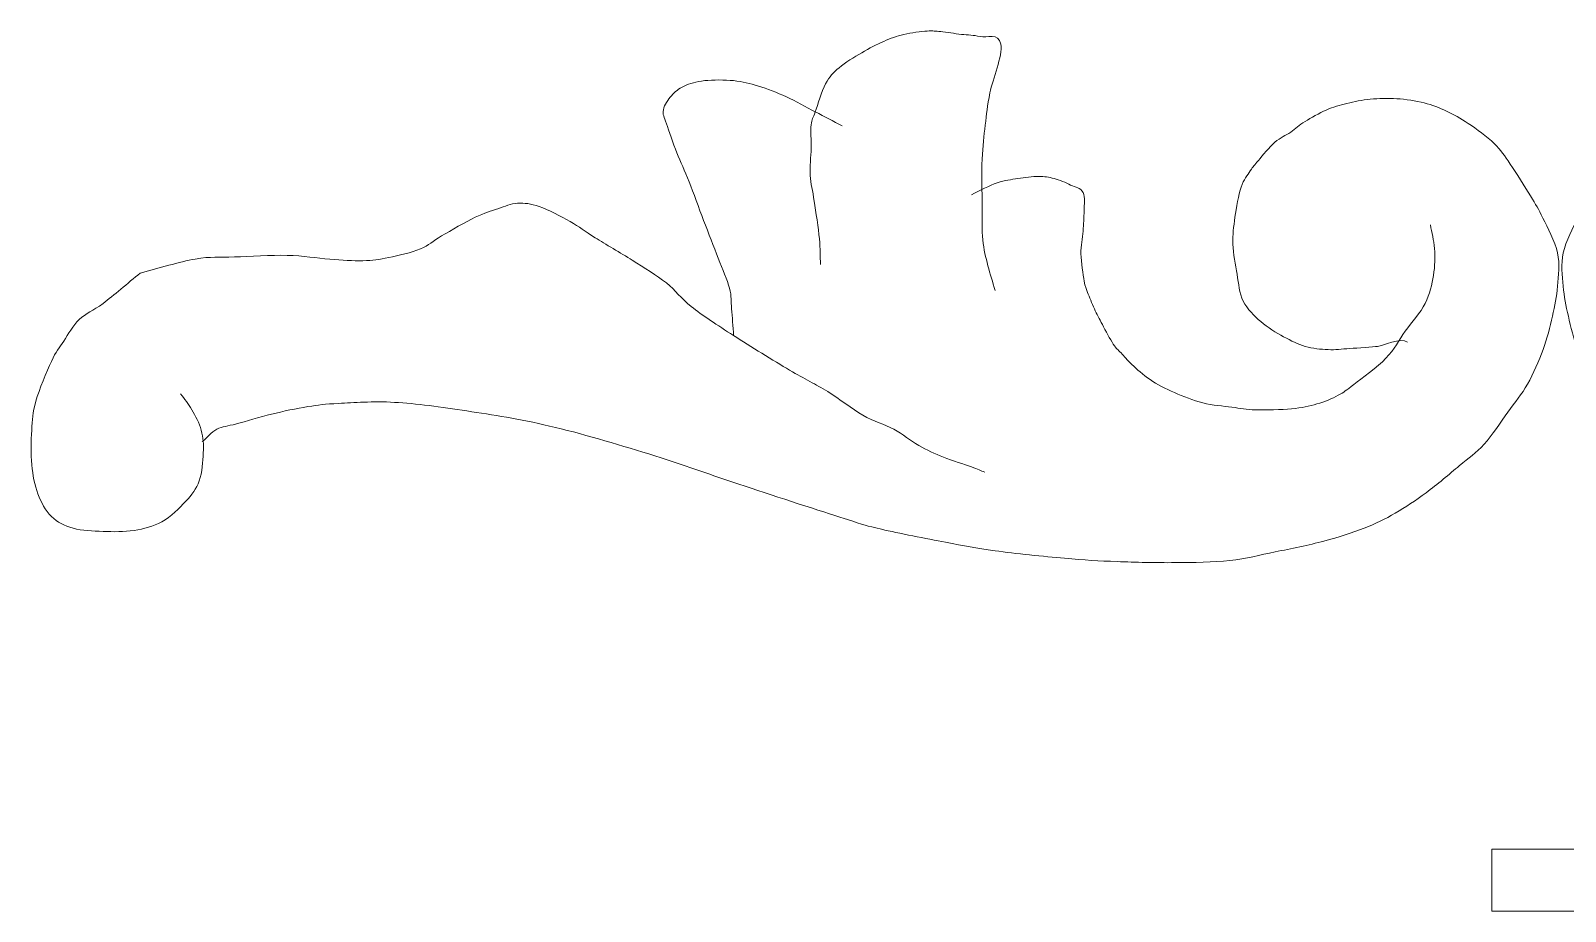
# Model space of a CAD drawing. Header units: millimetres. Extents: x -603 to 15, y -248 to 268.
# Drawn here: x -158.2 to -85.5, y 226 to 267.7 of the extents above; entities that cross this region are included whole.
import ezdxf

# ---------------------------------------------------------------- set-up
doc = ezdxf.new("R2010")
doc.units = ezdxf.units.MM
doc.header["$MEASUREMENT"] = 0
doc.layers.add('Camada 1', color=7, linetype='Continuous')

msp = doc.modelspace()

# ---------------------------------------------------------------- linework, layer by layer
at = {"layer": 'Camada 1', "color": 250, "lineweight": 9}
for points, knots in [([(-120.8007, 256.6308), (-120.817, 257.0385), (-120.8007, 257.3521), (-120.8496, 257.8539), (-120.8496, 257.8539), (-120.8986, 258.3556), (-121.0209, 259.1364), (-121.0944, 259.6376), (-121.0944, 259.6376), (-121.1678, 260.1387), (-121.2657, 260.4423), (-121.2901, 260.8606), (-121.2901, 260.8606), (-121.3146, 261.279), (-121.2494, 261.7355), (-121.2412, 262.1347), (-121.2412, 262.1347), (-121.233, 262.5339), (-121.2742, 262.9636), (-121.2412, 263.2559), (-121.2412, 263.2559), (-121.2083, 263.5482), (-121.1596, 263.5446), (-121.0454, 263.8675), (-121.0454, 263.8675), (-120.9312, 264.1902), (-120.7464, 264.8392), (-120.5561, 265.1925), (-120.5561, 265.1925), (-120.3657, 265.5457), (-120.2082, 265.7082), (-119.9198, 265.9569), (-119.9198, 265.9569), (-119.6314, 266.2057), (-119.1955, 266.4621), (-118.843, 266.6704), (-118.843, 266.6704), (-118.4907, 266.8786), (-118.1404, 267.0606), (-117.8077, 267.2057), (-117.8077, 267.2057), (-117.475, 267.3506), (-117.1958, 267.4571), (-116.8508, 267.5384), (-116.8508, 267.5384), (-116.506, 267.6197), (-116.0381, 267.6705), (-115.7468, 267.6919), (-115.7468, 267.6919), (-115.4554, 267.7133), (-115.3788, 267.6921), (-115.1087, 267.6664), (-115.1087, 267.6664), (-114.8387, 267.6408), (-114.438, 267.5768), (-114.1272, 267.5384), (-114.1272, 267.5384), (-113.8166, 267.5), (-113.5566, 267.5132), (-113.244, 267.436), (-113.244, 267.436), (-112.9312, 267.3589), (-112.3615, 267.6429), (-112.2626, 267.0776), (-112.2626, 267.0776), (-112.1637, 266.5123), (-112.6551, 265.4143), (-112.7779, 264.774), (-112.7779, 264.774), (-112.9006, 264.1338), (-112.9373, 263.7631), (-112.9987, 263.2383), (-112.9987, 263.2383), (-113.0599, 262.7135), (-113.1215, 262.2664), (-113.146, 261.6259), (-113.146, 261.6259), (-113.1705, 260.9853), (-113.1508, 260.0362), (-113.146, 259.399), (-113.146, 259.399), (-113.1412, 258.7618), (-113.1625, 258.2746), (-113.1168, 257.8029), (-113.1168, 257.8029), (-113.0711, 257.3312), (-112.97, 256.9793), (-112.8721, 256.5798), (-112.8721, 256.5798), (-112.7742, 256.1802), (-112.6437, 255.7984), (-112.5295, 255.4076)], [0, 0, 0, 0, 0.0416667, 0.0416667, 0.0416667, 0.0416667, 0.0833333, 0.0833333, 0.0833333, 0.0833333, 0.125, 0.125, 0.125, 0.125, 0.1666667, 0.1666667, 0.1666667, 0.1666667, 0.2083333, 0.2083333, 0.2083333, 0.2083333, 0.25, 0.25, 0.25, 0.25, 0.2916667, 0.2916667, 0.2916667, 0.2916667, 0.3333333, 0.3333333, 0.3333333, 0.3333333, 0.375, 0.375, 0.375, 0.375, 0.4166667, 0.4166667, 0.4166667, 0.4166667, 0.4583333, 0.4583333, 0.4583333, 0.4583333, 0.5, 0.5, 0.5, 0.5, 0.5416667, 0.5416667, 0.5416667, 0.5416667, 0.5833333, 0.5833333, 0.5833333, 0.5833333, 0.625, 0.625, 0.625, 0.625, 0.6666667, 0.6666667, 0.6666667, 0.6666667, 0.7083333, 0.7083333, 0.7083333, 0.7083333, 0.75, 0.75, 0.75, 0.75, 0.7916667, 0.7916667, 0.7916667, 0.7916667, 0.8333333, 0.8333333, 0.8333333, 0.8333333, 0.875, 0.875, 0.875, 0.875, 0.9166667, 0.9166667, 0.9166667, 0.9166667, 1, 1, 1, 1]), ([(-119.773, 263.2049), (-120.1972, 263.4257), (-120.605, 263.6381), (-121.0454, 263.8675), (-121.0454, 263.8675), (-121.4859, 264.0968), (-121.9667, 264.3769), (-122.4159, 264.5809), (-122.4159, 264.5809), (-122.8651, 264.7849), (-123.3202, 264.9628), (-123.7373, 265.0905), (-123.7373, 265.0905), (-124.1543, 265.2183), (-124.4855, 265.3027), (-124.9119, 265.3453), (-124.9119, 265.3453), (-125.3383, 265.388), (-125.888, 265.3881), (-126.2823, 265.3453), (-126.2823, 265.3453), (-126.6766, 265.3026), (-126.995, 265.2118), (-127.2612, 265.0905), (-127.2612, 265.0905), (-127.5273, 264.9694), (-127.6824, 264.8221), (-127.8484, 264.6319), (-127.8484, 264.6319), (-128.0145, 264.4416), (-128.1961, 264.208), (-128.24, 263.9694), (-128.24, 263.9694), (-128.284, 263.7308), (-128.1994, 263.647), (-128.0931, 263.3068), (-128.0931, 263.3068), (-127.987, 262.9667), (-127.7832, 262.3896), (-127.6038, 261.9309), (-127.6038, 261.9309), (-127.4243, 261.4721), (-127.2286, 261.09), (-127.0165, 260.5549), (-127.0165, 260.5549), (-126.8044, 260.0197), (-126.5596, 259.3233), (-126.3312, 258.7202), (-126.3312, 258.7202), (-126.1028, 258.1171), (-125.8499, 257.4717), (-125.646, 256.9365), (-125.646, 256.9365), (-125.4421, 256.4014), (-125.2146, 255.9122), (-125.1077, 255.5095), (-125.1077, 255.5095), (-125.0008, 255.107), (-125.0425, 254.9151), (-125.0098, 254.5413), (-125.0098, 254.5413), (-124.9772, 254.1676), (-124.9446, 253.6919), (-124.9119, 253.2672)], [0, 0, 0, 0, 0.0588235, 0.0588235, 0.0588235, 0.0588235, 0.1176471, 0.1176471, 0.1176471, 0.1176471, 0.1764706, 0.1764706, 0.1764706, 0.1764706, 0.2352941, 0.2352941, 0.2352941, 0.2352941, 0.2941176, 0.2941176, 0.2941176, 0.2941176, 0.3529412, 0.3529412, 0.3529412, 0.3529412, 0.4117647, 0.4117647, 0.4117647, 0.4117647, 0.4705882, 0.4705882, 0.4705882, 0.4705882, 0.5294118, 0.5294118, 0.5294118, 0.5294118, 0.5882353, 0.5882353, 0.5882353, 0.5882353, 0.6470588, 0.6470588, 0.6470588, 0.6470588, 0.7058824, 0.7058824, 0.7058824, 0.7058824, 0.7647059, 0.7647059, 0.7647059, 0.7647059, 0.8235294, 0.8235294, 0.8235294, 0.8235294, 0.8823529, 0.8823529, 0.8823529, 0.8823529, 1, 1, 1, 1]), ([(-93.0015, 252.9615), (-93.3106, 253.2012), (-94.2005, 252.7746), (-94.4208, 252.7576), (-94.4208, 252.7576), (-94.6411, 252.7406), (-95.3508, 252.6811), (-95.7422, 252.6557), (-95.7422, 252.6557), (-96.1338, 252.6302), (-96.4178, 252.5877), (-96.77, 252.6047), (-96.77, 252.6047), (-97.1223, 252.6217), (-97.4928, 252.6548), (-97.8467, 252.7576), (-97.8467, 252.7576), (-98.2007, 252.8605), (-98.5228, 253.0203), (-98.8746, 253.2163), (-98.8746, 253.2163), (-99.2263, 253.4122), (-99.6303, 253.6468), (-99.9513, 253.9298), (-99.9513, 253.9298), (-100.2723, 254.2126), (-100.5899, 254.5127), (-100.7833, 254.8981), (-100.7833, 254.8981), (-100.9767, 255.2835), (-100.9954, 255.7215), (-101.077, 256.1721), (-101.077, 256.1721), (-101.1585, 256.6228), (-101.2564, 257.1462), (-101.2727, 257.5991), (-101.2727, 257.5991), (-101.289, 258.052), (-101.2401, 258.422), (-101.1748, 258.8731), (-101.1748, 258.8731), (-101.1096, 259.3242), (-101.0035, 259.9287), (-100.8812, 260.3001), (-100.8812, 260.3001), (-100.7588, 260.6715), (-100.5845, 260.8653), (-100.4486, 261.0765), (-100.4486, 261.0765), (-100.3127, 261.2876), (-100.2626, 261.3368), (-100.0682, 261.5629), (-100.0682, 261.5629), (-99.8739, 261.789), (-99.5408, 262.2073), (-99.283, 262.4331), (-99.283, 262.4331), (-99.0252, 262.6589), (-98.772, 262.7444), (-98.5347, 262.9066), (-98.5347, 262.9066), (-98.2975, 263.0687), (-98.1407, 263.2307), (-97.86, 263.4057), (-97.86, 263.4057), (-97.5793, 263.5807), (-97.1866, 263.8116), (-96.854, 263.955), (-96.854, 263.955), (-96.5213, 264.0983), (-96.2206, 264.1767), (-95.8726, 264.2621), (-95.8726, 264.2621), (-95.5246, 264.3475), (-95.1622, 264.4284), (-94.7684, 264.4669), (-94.7684, 264.4669), (-94.3748, 264.5052), (-93.9439, 264.5224), (-93.5171, 264.4925), (-93.5171, 264.4925), (-93.0904, 264.4626), (-92.6108, 264.3862), (-92.2166, 264.2878), (-92.2166, 264.2878), (-91.8225, 264.1893), (-91.5104, 264.0664), (-91.1616, 263.9038), (-91.1616, 263.9038), (-90.8129, 263.7412), (-90.5081, 263.5717), (-90.1312, 263.3152), (-90.1312, 263.3152), (-89.7542, 263.0587), (-89.238, 262.6905), (-88.9042, 262.3682), (-88.9042, 262.3682), (-88.5706, 262.0458), (-88.4303, 261.8097), (-88.1438, 261.3954), (-88.1438, 261.3954), (-87.8573, 260.9812), (-87.4445, 260.3121), (-87.1868, 259.8854), (-87.1868, 259.8854), (-86.9291, 259.4588), (-86.812, 259.2857), (-86.598, 258.836), (-86.598, 258.836), (-86.384, 258.3862), (-86.0227, 257.7402), (-85.9049, 257.1913), (-85.9049, 257.1913), (-85.7869, 256.6424), (-85.8638, 256.1144), (-85.9049, 255.6115), (-85.9049, 255.6115), (-85.9458, 255.1086), (-86.0352, 254.6863), (-86.1496, 254.1846), (-86.1496, 254.1846), (-86.2639, 253.6828), (-86.3936, 253.1413), (-86.59, 252.6047), (-86.59, 252.6047), (-86.7863, 252.0681), (-87.0457, 251.4688), (-87.3241, 250.9739), (-87.3241, 250.9739), (-87.6026, 250.479), (-87.9115, 250.1245), (-88.2541, 249.6489), (-88.2541, 249.6489), (-88.5966, 249.1732), (-88.994, 248.5473), (-89.3797, 248.12), (-89.3797, 248.12), (-89.7655, 247.6928), (-90.0976, 247.4829), (-90.5544, 247.1008), (-90.5544, 247.1008), (-91.0111, 246.7186), (-91.6142, 246.2008), (-92.1205, 245.8267), (-92.1205, 245.8267), (-92.6268, 245.4526), (-93.0985, 245.1392), (-93.5887, 244.8585), (-93.5887, 244.8585), (-94.0791, 244.5776), (-94.4929, 244.3662), (-95.0571, 244.145), (-95.0571, 244.145), (-95.6212, 243.9236), (-96.2637, 243.7204), (-96.9658, 243.5334), (-96.9658, 243.5334), (-97.6679, 243.3464), (-98.5238, 243.1767), (-99.2661, 243.0238), (-99.2661, 243.0238), (-100.0084, 242.8708), (-100.6264, 242.7012), (-101.4196, 242.6161), (-101.4196, 242.6161), (-102.2127, 242.531), (-103.1241, 242.5226), (-104.0135, 242.5141), (-104.0135, 242.5141), (-104.9029, 242.5056), (-105.8814, 242.5311), (-106.7543, 242.5651), (-106.7543, 242.5651), (-107.6273, 242.5991), (-108.2877, 242.633), (-109.2503, 242.718), (-109.2503, 242.718), (-110.213, 242.8029), (-111.5911, 242.9473), (-112.5295, 243.0748), (-112.5295, 243.0748), (-113.4678, 243.2022), (-113.9814, 243.3126), (-114.8787, 243.4824), (-114.8787, 243.4824), (-115.776, 243.6523), (-117.1132, 243.9071), (-117.9132, 244.094), (-117.9132, 244.094), (-118.7132, 244.2808), (-118.5983, 244.2639), (-119.6751, 244.6036), (-119.6751, 244.6036), (-120.7519, 244.9434), (-122.8319, 245.6228), (-124.3736, 246.1325), (-124.3736, 246.1325), (-125.9152, 246.6422), (-127.3832, 247.1857), (-128.9252, 247.6614), (-128.9252, 247.6614), (-130.4672, 248.137), (-132.1866, 248.6463), (-133.6237, 248.9864), (-133.6237, 248.9864), (-135.0607, 249.3264), (-136.3151, 249.513), (-137.539, 249.6999), (-137.539, 249.6999), (-138.7631, 249.8867), (-139.9515, 250.0481), (-140.9651, 250.1075), (-140.9651, 250.1075), (-141.9786, 250.167), (-142.9223, 250.0905), (-143.608, 250.0566), (-143.608, 250.0566), (-144.2935, 250.0226), (-144.5454, 249.9886), (-145.0762, 249.9037), (-145.0762, 249.9037), (-145.607, 249.8188), (-146.2262, 249.6829), (-146.7891, 249.547), (-146.7891, 249.547), (-147.3521, 249.4111), (-148.0209, 249.2072), (-148.4532, 249.0883), (-148.4532, 249.0883), (-148.8855, 248.9694), (-149.1077, 248.9769), (-149.3831, 248.8335), (-149.3831, 248.8335), (-149.6586, 248.6901), (-149.8399, 248.4428), (-150.0683, 248.2474)], [0, 0, 0, 0, 0.0166667, 0.0166667, 0.0166667, 0.0166667, 0.0333333, 0.0333333, 0.0333333, 0.0333333, 0.05, 0.05, 0.05, 0.05, 0.0666667, 0.0666667, 0.0666667, 0.0666667, 0.0833333, 0.0833333, 0.0833333, 0.0833333, 0.1, 0.1, 0.1, 0.1, 0.1166667, 0.1166667, 0.1166667, 0.1166667, 0.1333333, 0.1333333, 0.1333333, 0.1333333, 0.15, 0.15, 0.15, 0.15, 0.1666667, 0.1666667, 0.1666667, 0.1666667, 0.1833333, 0.1833333, 0.1833333, 0.1833333, 0.2, 0.2, 0.2, 0.2, 0.2166667, 0.2166667, 0.2166667, 0.2166667, 0.2333333, 0.2333333, 0.2333333, 0.2333333, 0.25, 0.25, 0.25, 0.25, 0.2666667, 0.2666667, 0.2666667, 0.2666667, 0.2833333, 0.2833333, 0.2833333, 0.2833333, 0.3, 0.3, 0.3, 0.3, 0.3166667, 0.3166667, 0.3166667, 0.3166667, 0.3333333, 0.3333333, 0.3333333, 0.3333333, 0.35, 0.35, 0.35, 0.35, 0.3666667, 0.3666667, 0.3666667, 0.3666667, 0.3833333, 0.3833333, 0.3833333, 0.3833333, 0.4, 0.4, 0.4, 0.4, 0.4166667, 0.4166667, 0.4166667, 0.4166667, 0.4333333, 0.4333333, 0.4333333, 0.4333333, 0.45, 0.45, 0.45, 0.45, 0.4666667, 0.4666667, 0.4666667, 0.4666667, 0.4833333, 0.4833333, 0.4833333, 0.4833333, 0.5, 0.5, 0.5, 0.5, 0.5166667, 0.5166667, 0.5166667, 0.5166667, 0.5333333, 0.5333333, 0.5333333, 0.5333333, 0.55, 0.55, 0.55, 0.55, 0.5666667, 0.5666667, 0.5666667, 0.5666667, 0.5833333, 0.5833333, 0.5833333, 0.5833333, 0.6, 0.6, 0.6, 0.6, 0.6166667, 0.6166667, 0.6166667, 0.6166667, 0.6333333, 0.6333333, 0.6333333, 0.6333333, 0.65, 0.65, 0.65, 0.65, 0.6666667, 0.6666667, 0.6666667, 0.6666667, 0.6833333, 0.6833333, 0.6833333, 0.6833333, 0.7, 0.7, 0.7, 0.7, 0.7166667, 0.7166667, 0.7166667, 0.7166667, 0.7333333, 0.7333333, 0.7333333, 0.7333333, 0.75, 0.75, 0.75, 0.75, 0.7666667, 0.7666667, 0.7666667, 0.7666667, 0.7833333, 0.7833333, 0.7833333, 0.7833333, 0.8, 0.8, 0.8, 0.8, 0.8166667, 0.8166667, 0.8166667, 0.8166667, 0.8333333, 0.8333333, 0.8333333, 0.8333333, 0.85, 0.85, 0.85, 0.85, 0.8666667, 0.8666667, 0.8666667, 0.8666667, 0.8833333, 0.8833333, 0.8833333, 0.8833333, 0.9, 0.9, 0.9, 0.9, 0.9166667, 0.9166667, 0.9166667, 0.9166667, 0.9333333, 0.9333333, 0.9333333, 0.9333333, 0.95, 0.95, 0.95, 0.95, 0.9666667, 0.9666667, 0.9666667, 0.9666667, 1, 1, 1, 1]), ([(-78.5401, 252.9615), (-78.231, 253.2012), (-77.3411, 252.7746), (-77.1208, 252.7576), (-77.1208, 252.7576), (-76.9006, 252.7406), (-76.1909, 252.6811), (-75.7993, 252.6557), (-75.7993, 252.6557), (-75.4079, 252.6302), (-75.1238, 252.5877), (-74.7716, 252.6047), (-74.7716, 252.6047), (-74.4194, 252.6217), (-74.0488, 252.6548), (-73.6948, 252.7576), (-73.6948, 252.7576), (-73.3409, 252.8605), (-73.0189, 253.0203), (-72.6671, 253.2163), (-72.6671, 253.2163), (-72.3153, 253.4122), (-71.9113, 253.6468), (-71.5903, 253.9298), (-71.5903, 253.9298), (-71.2692, 254.2126), (-70.9518, 254.5127), (-70.7583, 254.8981), (-70.7583, 254.8981), (-70.5649, 255.2835), (-70.5462, 255.7215), (-70.4647, 256.1721), (-70.4647, 256.1721), (-70.3831, 256.6228), (-70.2852, 257.1462), (-70.2689, 257.5991), (-70.2689, 257.5991), (-70.2526, 258.052), (-70.3015, 258.422), (-70.3668, 258.8731), (-70.3668, 258.8731), (-70.432, 259.3242), (-70.5381, 259.9287), (-70.6605, 260.3001), (-70.6605, 260.3001), (-70.7828, 260.6715), (-70.9571, 260.8653), (-71.093, 261.0765), (-71.093, 261.0765), (-71.2289, 261.2876), (-71.2791, 261.3368), (-71.4734, 261.5629), (-71.4734, 261.5629), (-71.6676, 261.789), (-72.0008, 262.2073), (-72.2586, 262.4331), (-72.2586, 262.4331), (-72.5164, 262.6589), (-72.7695, 262.7444), (-73.0069, 262.9066), (-73.0069, 262.9066), (-73.2441, 263.0687), (-73.4009, 263.2307), (-73.6816, 263.4057), (-73.6816, 263.4057), (-73.9623, 263.5807), (-74.355, 263.8116), (-74.6877, 263.955), (-74.6877, 263.955), (-75.0203, 264.0983), (-75.321, 264.1767), (-75.669, 264.2621), (-75.669, 264.2621), (-76.017, 264.3475), (-76.3794, 264.4284), (-76.7731, 264.4669), (-76.7731, 264.4669), (-77.1669, 264.5052), (-77.5978, 264.5224), (-78.0245, 264.4925), (-78.0245, 264.4925), (-78.4513, 264.4626), (-78.9308, 264.3862), (-79.325, 264.2878), (-79.325, 264.2878), (-79.7192, 264.1893), (-80.0313, 264.0664), (-80.38, 263.9038), (-80.38, 263.9038), (-80.7287, 263.7412), (-81.0334, 263.5717), (-81.4104, 263.3152), (-81.4104, 263.3152), (-81.7873, 263.0587), (-82.3036, 262.6905), (-82.6373, 262.3682), (-82.6373, 262.3682), (-82.9711, 262.0458), (-83.1113, 261.8097), (-83.3978, 261.3954), (-83.3978, 261.3954), (-83.6843, 260.9812), (-84.0971, 260.3121), (-84.3548, 259.8854), (-84.3548, 259.8854), (-84.6125, 259.4588), (-84.7296, 259.2857), (-84.9436, 258.836), (-84.9436, 258.836), (-85.1576, 258.3862), (-85.5188, 257.7402), (-85.6368, 257.1913), (-85.6368, 257.1913), (-85.7548, 256.6424), (-85.6777, 256.1144), (-85.6368, 255.6115), (-85.6368, 255.6115), (-85.5959, 255.1086), (-85.5065, 254.6863), (-85.3921, 254.1846), (-85.3921, 254.1846), (-85.2777, 253.6828), (-85.148, 253.1413), (-84.9515, 252.6047), (-84.9515, 252.6047), (-84.7552, 252.0681), (-84.496, 251.4688), (-84.2175, 250.9739), (-84.2175, 250.9739), (-83.9389, 250.479), (-83.6302, 250.1245), (-83.2875, 249.6489), (-83.2875, 249.6489), (-82.9449, 249.1732), (-82.5476, 248.5473), (-82.1619, 248.12), (-82.1619, 248.12), (-81.7762, 247.6928), (-81.4441, 247.4829), (-80.9872, 247.1008), (-80.9872, 247.1008), (-80.5304, 246.7186), (-79.9274, 246.2008), (-79.4211, 245.8267), (-79.4211, 245.8267), (-78.9148, 245.4526), (-78.4431, 245.1392), (-77.9529, 244.8585), (-77.9529, 244.8585), (-77.4626, 244.5776), (-77.0488, 244.3662), (-76.4845, 244.145), (-76.4845, 244.145), (-75.9205, 243.9236), (-75.2779, 243.7204), (-74.5758, 243.5334), (-74.5758, 243.5334), (-73.8737, 243.3464), (-73.0178, 243.1767), (-72.2755, 243.0238), (-72.2755, 243.0238), (-71.5332, 242.8708), (-70.9152, 242.7012), (-70.1221, 242.6161), (-70.1221, 242.6161), (-69.3289, 242.531), (-68.4175, 242.5226), (-67.5281, 242.5141), (-67.5281, 242.5141), (-66.6387, 242.5056), (-65.6603, 242.5311), (-64.7873, 242.5651), (-64.7873, 242.5651), (-63.9143, 242.5991), (-63.2539, 242.633), (-62.2912, 242.718), (-62.2912, 242.718), (-61.3285, 242.8029), (-59.9505, 242.9473), (-59.0122, 243.0748), (-59.0122, 243.0748), (-58.0738, 243.2022), (-57.5601, 243.3126), (-56.6629, 243.4824), (-56.6629, 243.4824), (-55.7656, 243.6523), (-54.4284, 243.9071), (-53.6285, 244.094), (-53.6285, 244.094), (-52.8285, 244.2808), (-52.9432, 244.2639), (-51.8666, 244.6036), (-51.8666, 244.6036), (-50.7898, 244.9434), (-48.7097, 245.6228), (-47.1681, 246.1325), (-47.1681, 246.1325), (-45.6264, 246.6422), (-44.1584, 247.1857), (-42.6164, 247.6614), (-42.6164, 247.6614), (-41.0744, 248.137), (-39.355, 248.6463), (-37.918, 248.9864), (-37.918, 248.9864), (-36.4808, 249.3264), (-35.2266, 249.513), (-34.0026, 249.6999), (-34.0026, 249.6999), (-32.7785, 249.8867), (-31.5901, 250.0481), (-30.5766, 250.1075), (-30.5766, 250.1075), (-29.563, 250.167), (-28.6193, 250.0905), (-27.9337, 250.0566), (-27.9337, 250.0566), (-27.2481, 250.0226), (-26.9962, 249.9886), (-26.4654, 249.9037), (-26.4654, 249.9037), (-25.9346, 249.8188), (-25.3155, 249.6829), (-24.7525, 249.547), (-24.7525, 249.547), (-24.1895, 249.4111), (-23.5207, 249.2072), (-23.0884, 249.0883), (-23.0884, 249.0883), (-22.6561, 248.9694), (-22.434, 248.9769), (-22.1585, 248.8335), (-22.1585, 248.8335), (-21.8831, 248.6901), (-21.7017, 248.4428), (-21.4733, 248.2474)], [0, 0, 0, 0, 0.0166667, 0.0166667, 0.0166667, 0.0166667, 0.0333333, 0.0333333, 0.0333333, 0.0333333, 0.05, 0.05, 0.05, 0.05, 0.0666667, 0.0666667, 0.0666667, 0.0666667, 0.0833333, 0.0833333, 0.0833333, 0.0833333, 0.1, 0.1, 0.1, 0.1, 0.1166667, 0.1166667, 0.1166667, 0.1166667, 0.1333333, 0.1333333, 0.1333333, 0.1333333, 0.15, 0.15, 0.15, 0.15, 0.1666667, 0.1666667, 0.1666667, 0.1666667, 0.1833333, 0.1833333, 0.1833333, 0.1833333, 0.2, 0.2, 0.2, 0.2, 0.2166667, 0.2166667, 0.2166667, 0.2166667, 0.2333333, 0.2333333, 0.2333333, 0.2333333, 0.25, 0.25, 0.25, 0.25, 0.2666667, 0.2666667, 0.2666667, 0.2666667, 0.2833333, 0.2833333, 0.2833333, 0.2833333, 0.3, 0.3, 0.3, 0.3, 0.3166667, 0.3166667, 0.3166667, 0.3166667, 0.3333333, 0.3333333, 0.3333333, 0.3333333, 0.35, 0.35, 0.35, 0.35, 0.3666667, 0.3666667, 0.3666667, 0.3666667, 0.3833333, 0.3833333, 0.3833333, 0.3833333, 0.4, 0.4, 0.4, 0.4, 0.4166667, 0.4166667, 0.4166667, 0.4166667, 0.4333333, 0.4333333, 0.4333333, 0.4333333, 0.45, 0.45, 0.45, 0.45, 0.4666667, 0.4666667, 0.4666667, 0.4666667, 0.4833333, 0.4833333, 0.4833333, 0.4833333, 0.5, 0.5, 0.5, 0.5, 0.5166667, 0.5166667, 0.5166667, 0.5166667, 0.5333333, 0.5333333, 0.5333333, 0.5333333, 0.55, 0.55, 0.55, 0.55, 0.5666667, 0.5666667, 0.5666667, 0.5666667, 0.5833333, 0.5833333, 0.5833333, 0.5833333, 0.6, 0.6, 0.6, 0.6, 0.6166667, 0.6166667, 0.6166667, 0.6166667, 0.6333333, 0.6333333, 0.6333333, 0.6333333, 0.65, 0.65, 0.65, 0.65, 0.6666667, 0.6666667, 0.6666667, 0.6666667, 0.6833333, 0.6833333, 0.6833333, 0.6833333, 0.7, 0.7, 0.7, 0.7, 0.7166667, 0.7166667, 0.7166667, 0.7166667, 0.7333333, 0.7333333, 0.7333333, 0.7333333, 0.75, 0.75, 0.75, 0.75, 0.7666667, 0.7666667, 0.7666667, 0.7666667, 0.7833333, 0.7833333, 0.7833333, 0.7833333, 0.8, 0.8, 0.8, 0.8, 0.8166667, 0.8166667, 0.8166667, 0.8166667, 0.8333333, 0.8333333, 0.8333333, 0.8333333, 0.85, 0.85, 0.85, 0.85, 0.8666667, 0.8666667, 0.8666667, 0.8666667, 0.8833333, 0.8833333, 0.8833333, 0.8833333, 0.9, 0.9, 0.9, 0.9, 0.9166667, 0.9166667, 0.9166667, 0.9166667, 0.9333333, 0.9333333, 0.9333333, 0.9333333, 0.95, 0.95, 0.95, 0.95, 0.9666667, 0.9666667, 0.9666667, 0.9666667, 1, 1, 1, 1]), ([(-113.6552, 259.9433), (-113.2473, 260.1302), (-112.8007, 260.3759), (-112.4316, 260.5039), (-112.4316, 260.5039), (-112.0625, 260.632), (-111.7793, 260.6568), (-111.4528, 260.7077), (-111.4528, 260.7077), (-111.1262, 260.7587), (-110.7613, 260.8097), (-110.4739, 260.8097), (-110.4739, 260.8097), (-110.1865, 260.8097), (-109.9943, 260.776), (-109.7397, 260.7077), (-109.7397, 260.7077), (-109.4853, 260.6395), (-109.1858, 260.5127), (-108.9567, 260.402), (-108.9567, 260.402), (-108.7275, 260.2913), (-108.4894, 260.2761), (-108.3694, 260.0452), (-108.3694, 260.0452), (-108.2494, 259.8144), (-108.3204, 259.4851), (-108.3204, 259.1788), (-108.3204, 259.1788), (-108.3204, 258.8727), (-108.3449, 258.5504), (-108.3694, 258.2106), (-108.3694, 258.2106), (-108.3939, 257.8708), (-108.4768, 257.5354), (-108.4673, 257.1404), (-108.4673, 257.1404), (-108.4578, 256.7455), (-108.3648, 256.1597), (-108.3123, 255.8549), (-108.3123, 255.8549), (-108.2597, 255.5502), (-108.2326, 255.5374), (-108.1528, 255.3174), (-108.1528, 255.3174), (-108.0729, 255.0975), (-107.9503, 254.7908), (-107.8338, 254.5368), (-107.8338, 254.5368), (-107.7172, 254.2827), (-107.6028, 254.0738), (-107.4534, 253.7945), (-107.4534, 253.7945), (-107.3041, 253.5151), (-107.0862, 253.0853), (-106.9383, 252.8602), (-106.9383, 252.8602), (-106.7903, 252.6349), (-106.7175, 252.6106), (-106.5702, 252.4506), (-106.5702, 252.4506), (-106.4229, 252.2906), (-106.2842, 252.1111), (-106.0549, 251.8996), (-106.0549, 251.8996), (-105.8257, 251.688), (-105.5332, 251.4059), (-105.1963, 251.183), (-105.1963, 251.183), (-104.8593, 250.9599), (-104.4611, 250.7525), (-104.043, 250.5687), (-104.043, 250.5687), (-103.625, 250.3849), (-103.1494, 250.1978), (-102.6935, 250.0823), (-102.6935, 250.0823), (-102.2376, 249.9666), (-101.7365, 249.9329), (-101.3194, 249.8774), (-101.3194, 249.8774), (-100.9024, 249.8221), (-100.6622, 249.7623), (-100.1909, 249.7496), (-100.1909, 249.7496), (-99.7197, 249.7369), (-98.9817, 249.7537), (-98.4979, 249.8008), (-98.4979, 249.8008), (-98.014, 249.8477), (-97.6652, 249.924), (-97.2956, 250.0311), (-97.2956, 250.0311), (-96.9259, 250.1382), (-96.5815, 250.2862), (-96.2896, 250.4406), (-96.2896, 250.4406), (-95.9978, 250.5951), (-95.9306, 250.6596), (-95.5536, 250.9525), (-95.5536, 250.9525), (-95.1767, 251.2454), (-94.4399, 251.7722), (-94.0292, 252.1971), (-94.0292, 252.1971), (-93.6187, 252.6219), (-93.4211, 253.047), (-93.1111, 253.4802), (-93.1111, 253.4802), (-92.8012, 253.9134), (-92.3947, 254.3496), (-92.1695, 254.7962), (-92.1695, 254.7962), (-91.9441, 255.2427), (-91.8519, 255.6844), (-91.7779, 256.1211), (-91.7779, 256.1211), (-91.7039, 256.5578), (-91.7044, 256.9938), (-91.7289, 257.3951), (-91.7289, 257.3951), (-91.7535, 257.7966), (-91.8595, 258.1426), (-91.9247, 258.5164)], [0, 0, 0, 0, 0.03125, 0.03125, 0.03125, 0.03125, 0.0625, 0.0625, 0.0625, 0.0625, 0.09375, 0.09375, 0.09375, 0.09375, 0.125, 0.125, 0.125, 0.125, 0.15625, 0.15625, 0.15625, 0.15625, 0.1875, 0.1875, 0.1875, 0.1875, 0.21875, 0.21875, 0.21875, 0.21875, 0.25, 0.25, 0.25, 0.25, 0.28125, 0.28125, 0.28125, 0.28125, 0.3125, 0.3125, 0.3125, 0.3125, 0.34375, 0.34375, 0.34375, 0.34375, 0.375, 0.375, 0.375, 0.375, 0.40625, 0.40625, 0.40625, 0.40625, 0.4375, 0.4375, 0.4375, 0.4375, 0.46875, 0.46875, 0.46875, 0.46875, 0.5, 0.5, 0.5, 0.5, 0.53125, 0.53125, 0.53125, 0.53125, 0.5625, 0.5625, 0.5625, 0.5625, 0.59375, 0.59375, 0.59375, 0.59375, 0.625, 0.625, 0.625, 0.625, 0.65625, 0.65625, 0.65625, 0.65625, 0.6875, 0.6875, 0.6875, 0.6875, 0.71875, 0.71875, 0.71875, 0.71875, 0.75, 0.75, 0.75, 0.75, 0.78125, 0.78125, 0.78125, 0.78125, 0.8125, 0.8125, 0.8125, 0.8125, 0.84375, 0.84375, 0.84375, 0.84375, 0.875, 0.875, 0.875, 0.875, 0.90625, 0.90625, 0.90625, 0.90625, 0.9375, 0.9375, 0.9375, 0.9375, 1, 1, 1, 1]), ([(-153.0065, 256.2296), (-152.1404, 256.4508), (-151.1441, 256.768), (-150.3985, 256.8958), (-150.3985, 256.8958), (-149.6529, 257.0235), (-149.2762, 256.9641), (-148.5513, 256.9931), (-148.5513, 256.9931), (-147.8263, 257.022), (-146.8021, 257.0868), (-146.0486, 257.0699), (-146.0486, 257.0699), (-145.2951, 257.0529), (-144.6337, 256.9333), (-144.0366, 256.8907), (-144.0366, 256.8907), (-143.4396, 256.8481), (-142.9341, 256.8011), (-142.4664, 256.8138), (-142.4664, 256.8138), (-141.9986, 256.8266), (-141.6943, 256.8734), (-141.2395, 256.9675), (-141.2395, 256.9675), (-140.7846, 257.0615), (-140.1636, 257.2048), (-139.7428, 257.377), (-139.7428, 257.377), (-139.3219, 257.5491), (-139.1694, 257.7419), (-138.7368, 257.9913), (-138.7368, 257.9913), (-138.3043, 258.2406), (-137.5928, 258.6578), (-137.1475, 258.8731), (-137.1475, 258.8731), (-136.7023, 259.0885), (-136.4055, 259.1703), (-136.0708, 259.2809), (-136.0708, 259.2809), (-135.736, 259.3913), (-135.4737, 259.5183), (-135.1408, 259.5356), (-135.1408, 259.5356), (-134.8081, 259.553), (-134.5333, 259.5285), (-134.1131, 259.3828), (-134.1131, 259.3828), (-133.6928, 259.2369), (-133.0861, 258.916), (-132.6448, 258.6693), (-132.6448, 258.6693), (-132.2036, 258.4225), (-131.9597, 258.2106), (-131.4702, 257.9048), (-131.4702, 257.9048), (-130.9808, 257.5991), (-130.2711, 257.1913), (-129.7083, 256.8346), (-129.7083, 256.8346), (-129.1454, 256.4778), (-128.5599, 256.131), (-128.0931, 255.7644), (-128.0931, 255.7644), (-127.6265, 255.3978), (-127.4504, 255.0607), (-126.9186, 254.6432), (-126.9186, 254.6432), (-126.3868, 254.2258), (-125.687, 253.7683), (-124.9119, 253.2672), (-124.9119, 253.2672), (-124.1369, 252.7661), (-123.0114, 252.0782), (-122.269, 251.6364), (-122.269, 251.6364), (-121.5267, 251.1948), (-121.0377, 250.9741), (-120.4582, 250.6172), (-120.4582, 250.6172), (-119.8786, 250.2603), (-119.3179, 249.7942), (-118.7941, 249.496), (-118.7941, 249.496), (-118.2703, 249.1978), (-117.7675, 249.072), (-117.3258, 248.8335), (-117.3258, 248.8335), (-116.8842, 248.595), (-116.5435, 248.2903), (-116.1513, 248.069), (-116.1513, 248.069), (-115.7589, 247.8478), (-115.3932, 247.6785), (-114.9766, 247.5084), (-114.9766, 247.5084), (-114.56, 247.3384), (-113.9814, 247.1687), (-113.6552, 247.0498), (-113.6552, 247.0498), (-113.3289, 246.9309), (-113.231, 246.8799), (-113.0189, 246.795)], [0, 0, 0, 0, 0.037037, 0.037037, 0.037037, 0.037037, 0.0740741, 0.0740741, 0.0740741, 0.0740741, 0.1111111, 0.1111111, 0.1111111, 0.1111111, 0.1481481, 0.1481481, 0.1481481, 0.1481481, 0.1851852, 0.1851852, 0.1851852, 0.1851852, 0.2222222, 0.2222222, 0.2222222, 0.2222222, 0.2592593, 0.2592593, 0.2592593, 0.2592593, 0.2962963, 0.2962963, 0.2962963, 0.2962963, 0.3333333, 0.3333333, 0.3333333, 0.3333333, 0.3703704, 0.3703704, 0.3703704, 0.3703704, 0.4074074, 0.4074074, 0.4074074, 0.4074074, 0.4444444, 0.4444444, 0.4444444, 0.4444444, 0.4814815, 0.4814815, 0.4814815, 0.4814815, 0.5185185, 0.5185185, 0.5185185, 0.5185185, 0.5555556, 0.5555556, 0.5555556, 0.5555556, 0.5925926, 0.5925926, 0.5925926, 0.5925926, 0.6296296, 0.6296296, 0.6296296, 0.6296296, 0.6666667, 0.6666667, 0.6666667, 0.6666667, 0.7037037, 0.7037037, 0.7037037, 0.7037037, 0.7407407, 0.7407407, 0.7407407, 0.7407407, 0.7777778, 0.7777778, 0.7777778, 0.7777778, 0.8148148, 0.8148148, 0.8148148, 0.8148148, 0.8518519, 0.8518519, 0.8518519, 0.8518519, 0.8888889, 0.8888889, 0.8888889, 0.8888889, 0.9259259, 0.9259259, 0.9259259, 0.9259259, 1, 1, 1, 1]), ([(-151.0961, 250.5153), (-150.9166, 250.2605), (-150.7216, 250.0408), (-150.5578, 249.7508), (-150.5578, 249.7508), (-150.3939, 249.4608), (-150.2082, 249.1274), (-150.1173, 248.7825), (-150.1173, 248.7825), (-150.0262, 248.4376), (-150.0031, 248.1145), (-150.0194, 247.7123), (-150.0194, 247.7123), (-150.0357, 247.3101), (-150.0729, 246.7793), (-150.2152, 246.3873), (-150.2152, 246.3873), (-150.3573, 245.9954), (-150.555, 245.7448), (-150.8513, 245.419), (-150.8513, 245.419), (-151.1478, 245.0932), (-151.5609, 244.6847), (-151.9771, 244.4507), (-151.9771, 244.4507), (-152.3932, 244.2167), (-152.8298, 244.12), (-153.2985, 244.0431), (-153.2985, 244.0431), (-153.7672, 243.9659), (-154.2845, 243.9751), (-154.7668, 243.9921), (-154.7668, 243.9921), (-155.2491, 244.0091), (-155.771, 244.0239), (-156.1861, 244.145), (-156.1861, 244.145), (-156.6012, 244.266), (-156.9265, 244.4239), (-157.2139, 244.7055), (-157.2139, 244.7055), (-157.5012, 244.9872), (-157.693, 245.3623), (-157.8501, 245.7758), (-157.8501, 245.7758), (-158.0073, 246.1892), (-158.0946, 246.6477), (-158.1438, 247.1517), (-158.1438, 247.1517), (-158.1931, 247.6557), (-158.1764, 248.2801), (-158.1438, 248.7825), (-158.1438, 248.7825), (-158.1112, 249.2848), (-158.104, 249.6112), (-157.948, 250.1585), (-157.948, 250.1585), (-157.792, 250.7058), (-157.4349, 251.5668), (-157.2139, 252.0442), (-157.2139, 252.0442), (-156.9929, 252.5215), (-156.847, 252.681), (-156.6266, 253.0125), (-156.6266, 253.0125), (-156.4062, 253.3438), (-156.2071, 253.7299), (-155.8924, 254.0317), (-155.8924, 254.0317), (-155.5779, 254.3335), (-155.2482, 254.4295), (-154.7668, 254.7962), (-154.7668, 254.7962), (-154.2854, 255.1627), (-153.5931, 255.7517), (-153.0065, 256.2296)], [0, 0, 0, 0, 0.05, 0.05, 0.05, 0.05, 0.1, 0.1, 0.1, 0.1, 0.15, 0.15, 0.15, 0.15, 0.2, 0.2, 0.2, 0.2, 0.25, 0.25, 0.25, 0.25, 0.3, 0.3, 0.3, 0.3, 0.35, 0.35, 0.35, 0.35, 0.4, 0.4, 0.4, 0.4, 0.45, 0.45, 0.45, 0.45, 0.5, 0.5, 0.5, 0.5, 0.55, 0.55, 0.55, 0.55, 0.6, 0.6, 0.6, 0.6, 0.65, 0.65, 0.65, 0.65, 0.7, 0.7, 0.7, 0.7, 0.75, 0.75, 0.75, 0.75, 0.8, 0.8, 0.8, 0.8, 0.85, 0.85, 0.85, 0.85, 0.9, 0.9, 0.9, 0.9, 1, 1, 1, 1])]:
    msp.add_open_spline(points, degree=3, knots=knots, dxfattribs=at)
at = {"layer": 'Camada 1', "color": 240, "lineweight": 9}
msp.add_open_spline([(-89.0177, 228.9462), (-89.0177, 228.9462), (-82.0539, 228.9462), (-82.0539, 228.9462), (-82.0539, 228.9462), (-82.0539, 228.9462), (-82.0539, 225.9963), (-82.0539, 225.9963), (-82.0539, 225.9963), (-82.0539, 225.9963), (-89.0177, 225.9963), (-89.0177, 225.9963), (-89.0177, 225.9963), (-89.0177, 225.9963), (-89.0177, 228.9462), (-89.0177, 228.9462)], degree=3, knots=[0, 0, 0, 0, 0.2, 0.2, 0.2, 0.2, 0.4, 0.4, 0.4, 0.4, 0.6, 0.6, 0.6, 0.6, 1, 1, 1, 1], dxfattribs=at)

doc.saveas('drawing.dxf')
